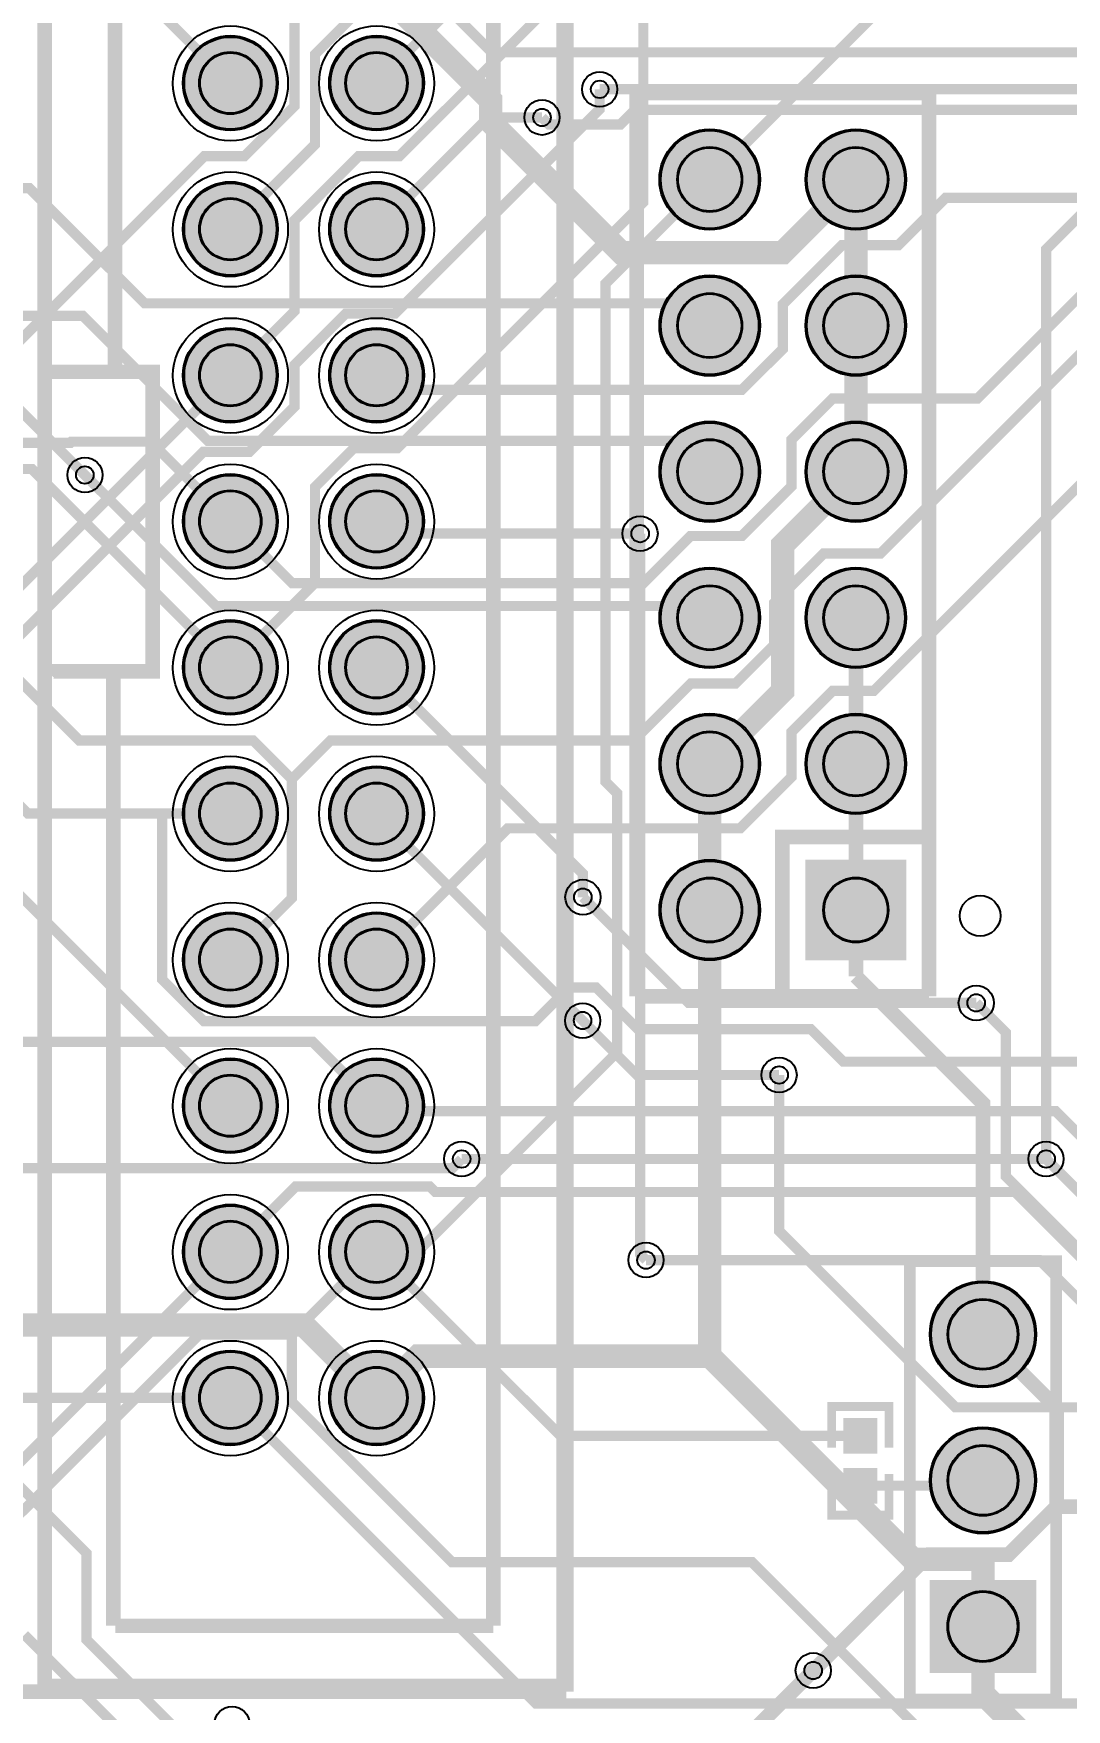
# Model space of a CAD drawing. Header units: millimetres. Extents: x 0 to 210, y -1 to 136.
# Drawn here: x 17.69 to 35.64, y 34.89 to 64.03 of the extents above; entities that cross this region are included whole.
import ezdxf

# ---------------------------------------------------------------- set-up
doc = ezdxf.new("R2010")
doc.units = ezdxf.units.MM
for name, color, linetype, true_color in [('BottomLayer', 7, 'Continuous', 0x0000ff), ('BottomSolderMaskLayer', 7, 'Continuous', 0xaa00ff), ('Hole', 7, 'Continuous', 0x222222), ('Multi-Layer', 7, 'Continuous', 0xc0c0c0), ('TopLayer', 7, 'Continuous', 0xff0000), ('TopPasteMaskLayer', 7, 'Continuous', 0x808080), ('TopSilkLayer', 7, 'Continuous', 0xffcc00), ('TopSolderMaskLayer', 7, 'Continuous', 0x800080)]:
    doc.layers.add(name, color=color, linetype=linetype, true_color=true_color)

msp = doc.modelspace()

# ---------------------------------------------------------------- hatches: boundary and pattern name
at = {"layer": 'BottomSolderMaskLayer'}
for points in [[(20.282, 63.17, 1), (21.933, 63.17, 1)], [(22.822, 63.17, 1), (24.473, 63.17, 1)], [(28.563, 61.493, 1), (30.314, 61.493, 1)], [(31.103, 61.493, 1), (32.854, 61.493, 1)], [(20.282, 60.63, 1), (21.933, 60.63, 1)], [(22.822, 60.63, 1), (24.473, 60.63, 1)], [(28.563, 58.953, 1), (30.314, 58.953, 1)], [(31.103, 58.953, 1), (32.854, 58.953, 1)], [(20.282, 58.09, 1), (21.933, 58.09, 1)], [(22.822, 58.09, 1), (24.473, 58.09, 1)], [(28.563, 56.413, 1), (30.314, 56.413, 1)], [(31.103, 56.413, 1), (32.854, 56.413, 1)], [(20.282, 55.55, 1), (21.933, 55.55, 1)], [(22.822, 55.55, 1), (24.473, 55.55, 1)], [(28.563, 53.873, 1), (30.314, 53.873, 1)], [(31.103, 53.873, 1), (32.854, 53.873, 1)], [(20.282, 53.01, 1), (21.933, 53.01, 1)], [(22.822, 53.01, 1), (24.473, 53.01, 1)], [(28.563, 51.333, 1), (30.314, 51.333, 1)], [(31.103, 51.333, 1), (32.854, 51.333, 1)], [(20.282, 50.47, 1), (21.933, 50.47, 1)], [(22.822, 50.47, 1), (24.473, 50.47, 1)], [(28.563, 48.793, 1), (30.314, 48.793, 1)], [(31.103, 47.918), (31.103, 49.669), (32.854, 49.669), (32.854, 47.918)], [(20.282, 47.93, 1), (21.933, 47.93, 1)], [(22.822, 47.93, 1), (24.473, 47.93, 1)], [(20.282, 45.39, 1), (21.933, 45.39, 1)], [(22.822, 45.39, 1), (24.473, 45.39, 1)], [(20.282, 42.85, 1), (21.933, 42.85, 1)], [(22.822, 42.85, 1), (24.473, 42.85, 1)], [(33.263, 41.416, 1), (35.113, 41.416, 1)], [(20.282, 40.31, 1), (21.933, 40.31, 1)], [(22.822, 40.31, 1), (24.473, 40.31, 1)], [(33.263, 38.876, 1), (35.113, 38.876, 1)], [(33.259, 35.527), (33.259, 37.146), (35.117, 37.146), (35.117, 35.527)]]:
    msp.add_hatch(color=256, dxfattribs=at).paths.add_polyline_path(points)
at = {"layer": 'Multi-Layer'}
for points in [[(20.308, 63.17, 1), (21.908, 63.17, 1)], [(22.848, 63.17, 1), (24.448, 63.17, 1)], [(28.589, 61.493, 1), (30.289, 61.493, 1)], [(31.129, 61.493, 1), (32.829, 61.493, 1)], [(20.308, 60.63, 1), (21.908, 60.63, 1)], [(22.848, 60.63, 1), (24.448, 60.63, 1)], [(28.589, 58.953, 1), (30.289, 58.953, 1)], [(31.129, 58.953, 1), (32.829, 58.953, 1)], [(20.308, 58.09, 1), (21.908, 58.09, 1)], [(22.848, 58.09, 1), (24.448, 58.09, 1)], [(28.589, 56.413, 1), (30.289, 56.413, 1)], [(31.129, 56.413, 1), (32.829, 56.413, 1)], [(20.308, 55.55, 1), (21.908, 55.55, 1)], [(22.848, 55.55, 1), (24.448, 55.55, 1)], [(28.589, 53.873, 1), (30.289, 53.873, 1)], [(31.129, 53.873, 1), (32.829, 53.873, 1)], [(20.308, 53.01, 1), (21.908, 53.01, 1)], [(22.848, 53.01, 1), (24.448, 53.01, 1)], [(28.589, 51.333, 1), (30.289, 51.333, 1)], [(31.129, 51.333, 1), (32.829, 51.333, 1)], [(20.308, 50.47, 1), (21.908, 50.47, 1)], [(22.848, 50.47, 1), (24.448, 50.47, 1)], [(28.589, 48.793, 1), (30.289, 48.793, 1)], [(31.129, 47.944), (31.129, 49.643), (32.829, 49.643), (32.829, 47.944)], [(20.308, 47.93, 1), (21.908, 47.93, 1)], [(22.848, 47.93, 1), (24.448, 47.93, 1)], [(20.308, 45.39, 1), (21.908, 45.39, 1)], [(22.848, 45.39, 1), (24.448, 45.39, 1)], [(20.308, 42.85, 1), (21.908, 42.85, 1)], [(22.848, 42.85, 1), (24.448, 42.85, 1)], [(33.288, 41.416, 1), (35.088, 41.416, 1)], [(20.308, 40.31, 1), (21.908, 40.31, 1)], [(22.848, 40.31, 1), (24.448, 40.31, 1)], [(33.288, 38.876, 1), (35.088, 38.876, 1)], [(33.288, 35.549), (33.288, 37.124), (35.088, 37.124), (35.088, 35.549)]]:
    msp.add_hatch(color=256, dxfattribs=at).paths.add_polyline_path(points)
at = {"layer": 'TopLayer'}
for points in [[(32.324, 39.367), (31.784, 39.367), (31.784, 39.932), (32.324, 39.932)], [(32.324, 39.067), (31.784, 39.067), (31.784, 38.501), (32.324, 38.501)]]:
    msp.add_hatch(color=256, dxfattribs=at).paths.add_polyline_path(points)
at = {"layer": 'TopPasteMaskLayer'}
for points in [[(32.284, 39.352), (31.824, 39.352), (31.784, 39.392), (31.784, 39.892), (31.824, 39.932), (32.284, 39.932), (32.324, 39.892), (32.324, 39.392)], [(32.284, 39.082), (31.824, 39.082), (31.784, 39.042), (31.784, 38.541), (31.824, 38.501), (32.284, 38.501), (32.324, 38.541), (32.324, 39.042)]]:
    msp.add_hatch(color=256, dxfattribs=at).paths.add_polyline_path(points)
at = {"layer": 'TopSolderMaskLayer'}
for points in [[(20.282, 63.17, 1), (21.933, 63.17, 1)], [(22.822, 63.17, 1), (24.473, 63.17, 1)], [(28.563, 61.493, 1), (30.314, 61.493, 1)], [(31.103, 61.493, 1), (32.854, 61.493, 1)], [(20.282, 60.63, 1), (21.933, 60.63, 1)], [(22.822, 60.63, 1), (24.473, 60.63, 1)], [(28.563, 58.953, 1), (30.314, 58.953, 1)], [(31.103, 58.953, 1), (32.854, 58.953, 1)], [(20.282, 58.09, 1), (21.933, 58.09, 1)], [(22.822, 58.09, 1), (24.473, 58.09, 1)], [(28.563, 56.413, 1), (30.314, 56.413, 1)], [(31.103, 56.413, 1), (32.854, 56.413, 1)], [(20.282, 55.55, 1), (21.933, 55.55, 1)], [(22.822, 55.55, 1), (24.473, 55.55, 1)], [(28.563, 53.873, 1), (30.314, 53.873, 1)], [(31.103, 53.873, 1), (32.854, 53.873, 1)], [(20.282, 53.01, 1), (21.933, 53.01, 1)], [(22.822, 53.01, 1), (24.473, 53.01, 1)], [(28.563, 51.333, 1), (30.314, 51.333, 1)], [(31.103, 51.333, 1), (32.854, 51.333, 1)], [(20.282, 50.47, 1), (21.933, 50.47, 1)], [(22.822, 50.47, 1), (24.473, 50.47, 1)], [(28.563, 48.793, 1), (30.314, 48.793, 1)], [(31.103, 47.918), (31.103, 49.669), (32.854, 49.669), (32.854, 47.918)], [(20.282, 47.93, 1), (21.933, 47.93, 1)], [(22.822, 47.93, 1), (24.473, 47.93, 1)], [(20.282, 45.39, 1), (21.933, 45.39, 1)], [(22.822, 45.39, 1), (24.473, 45.39, 1)], [(20.282, 42.85, 1), (21.933, 42.85, 1)], [(22.822, 42.85, 1), (24.473, 42.85, 1)], [(33.263, 41.416, 1), (35.113, 41.416, 1)], [(20.282, 40.31, 1), (21.933, 40.31, 1)], [(22.822, 40.31, 1), (24.473, 40.31, 1)], [(32.349, 39.34), (31.76, 39.34), (31.76, 39.959), (32.349, 39.959)], [(33.263, 38.876, 1), (35.113, 38.876, 1)], [(32.349, 39.093), (31.76, 39.093), (31.76, 38.474), (32.349, 38.474)], [(33.259, 35.527), (33.259, 37.146), (35.117, 37.146), (35.117, 35.527)]]:
    msp.add_hatch(color=256, dxfattribs=at).paths.add_polyline_path(points)

# ---------------------------------------------------------------- linework, layer by layer
at = {"layer": 'BottomLayer'}
for points, const_width in [([(17.306, 58.55), (20.656, 61.9), (21.353, 61.9), (22.221, 62.768), (22.221, 68.372), (23.17, 69.322), (26.02, 69.322), (30.346, 73.648), (30.346, 74.236), (31.176, 75.067)], 0.178), ([(21.108, 60.63), (22.578, 62.101), (22.578, 63.668), (23.35, 64.44), (23.915, 64.44), (25.678, 66.203), (25.678, 66.886), (31.38, 72.588), (32.158, 72.588)], 0.178), ([(23.648, 63.17), (26.248, 65.77), (26.248, 66.933), (31.309, 71.994), (31.629, 71.994)], 0.178), ([(21.108, 53.01), (22.579, 54.481), (22.579, 56.149), (23.25, 56.82), (24.007, 56.82), (28.285, 61.098), (28.285, 68.294), (30.568, 70.577), (36.547, 70.577)], 0.178), ([(21.108, 63.17), (20.023, 64.254), (20.023, 69.68)], 0.178), ([(39.878, 67.411), (35.356, 67.411), (29.439, 61.494)], 0.178), ([(42.418, 67.411), (35.285, 60.278), (35.285, 44.464)], 0.178), ([(27.128, 64.372), (27.128, 64.372), (26.518, 64.372), (24.046, 61.9), (23.339, 61.9), (22.221, 60.782), (22.221, 59.204), (21.108, 58.09)], 0.178), ([(8.124, 50.387), (14.268, 50.387), (20.637, 56.757), (21.435, 56.757), (22.221, 57.543), (22.221, 58.271), (23.11, 59.16), (23.969, 59.16), (27.526, 62.717), (27.526, 63.062)], 0.178), ([(23.648, 60.63), (25.59, 62.572), (26.524, 62.572)], 0.178), ([(29.439, 61.494), (27.629, 59.683), (27.629, 51.023), (27.83, 50.822), (27.83, 46.321), (24.359, 42.85), (23.648, 42.85)], 0.178), ([(31.979, 58.954), (31.979, 61.494)], 0.406), ([(18.579, 56.356), (16.733, 58.203), (16.733, 59.646), (16.902, 59.816)], 0.178), ([(31.979, 56.414), (31.979, 58.954)], 0.406), ([(11.089, 54.393), (17.426, 54.393), (21.108, 58.074), (21.108, 58.09)], 0.178), ([(14.556, 56.765), (12.643, 56.765), (7.43, 51.552), (7.43, 50.246), (8.041, 49.635), (16.863, 49.635), (21.108, 45.39)], 0.178), ([(31.979, 56.414), (30.709, 55.144), (30.709, 52.604), (29.439, 51.334)], 0.406), ([(28.229, 55.337), (28.229, 42.809), (28.332, 42.706)], 0.178), ([(31.979, 51.334), (31.979, 53.874)], 0.254), ([(27.234, 49.016), (27.234, 49.424), (23.648, 53.01)], 0.178), ([(29.439, 48.794), (29.439, 51.334)], 0.406), ([(31.979, 48.794), (31.979, 51.334)], 0.254), ([(27.229, 46.871), (23.648, 50.453), (23.648, 50.47)], 0.178), ([(29.439, 41.036), (29.439, 48.794)], 0.406), ([(31.979, 48.794), (31.979, 47.639)], 0.254), ([(25.127, 44.464), (24.968, 44.306), (13.683, 44.306), (9.836, 48.153), (7.261, 48.153), (6.752, 47.644)], 0.178), ([(34.188, 41.416), (34.188, 45.429), (31.979, 47.639)], 0.254), ([(39.397, 39.352), (34.584, 44.164), (34.584, 46.664), (34.07, 47.178)], 0.178), ([(30.645, 45.924), (30.645, 43.213), (33.711, 40.146), (37.228, 40.146), (37.39, 39.985)], 0.178), ([(13.519, 39.131), (13.829, 38.822), (17.079, 38.822), (21.108, 42.85)], 0.178), ([(22.176, 41.412), (23.614, 42.85), (23.648, 42.85)], 0.178), ([(12.268, 31.307), (12.268, 33.113), (20.567, 41.412), (22.176, 41.412)], 0.178), ([(34.772, 31.307), (34.772, 32.855), (30.173, 37.454), (24.961, 37.454), (22.176, 40.238), (22.176, 41.412)], 0.178), ([(29.439, 41.036), (24.374, 41.036), (23.648, 40.31)], 0.406), ([(34.188, 37.505), (32.97, 37.505), (29.439, 41.036)], 0.406), ([(34.188, 36.336), (34.188, 37.505)], 0.406), ([(34.188, 36.336), (34.188, 35.168)], 0.406), ([(21.939, 19.249), (22.64, 19.951), (22.64, 26.974), (31.237, 35.571)], 0.254), ([(37.312, 31.307), (37.312, 32.044), (34.188, 35.168)], 0.406)]:
    msp.add_lwpolyline(points, dxfattribs=dict(at, const_width=const_width))
at = {"layer": 'BottomSolderMaskLayer'}
for centre, radius in [((21.108, 63.17), 0.825), ((23.648, 63.17), 0.825), ((21.107, 63.17), 0.542), ((23.647, 63.17), 0.542), ((29.439, 61.493), 0.875), ((31.979, 61.493), 0.875), ((29.439, 61.494), 0.566), ((31.979, 61.494), 0.566), ((21.108, 60.63), 0.825), ((23.648, 60.63), 0.825), ((21.107, 60.63), 0.542), ((23.647, 60.63), 0.542), ((29.439, 58.953), 0.875), ((31.979, 58.953), 0.875), ((29.439, 58.954), 0.566), ((31.979, 58.954), 0.566), ((21.108, 58.09), 0.825), ((23.648, 58.09), 0.825), ((21.107, 58.09), 0.542), ((23.647, 58.09), 0.542), ((29.439, 56.413), 0.875), ((31.979, 56.413), 0.875), ((29.439, 56.414), 0.566), ((31.979, 56.414), 0.566), ((21.108, 55.55), 0.825), ((23.648, 55.55), 0.825), ((21.107, 55.55), 0.542), ((23.647, 55.55), 0.542), ((29.439, 53.873), 0.875), ((31.979, 53.873), 0.875), ((29.439, 53.874), 0.566), ((31.979, 53.874), 0.566), ((21.108, 53.01), 0.825), ((23.648, 53.01), 0.825), ((21.107, 53.01), 0.542), ((23.647, 53.01), 0.542), ((29.439, 51.333), 0.875), ((31.979, 51.333), 0.875), ((29.439, 51.334), 0.566), ((31.979, 51.334), 0.566), ((21.108, 50.47), 0.825), ((23.648, 50.47), 0.825), ((21.107, 50.47), 0.542), ((23.647, 50.47), 0.542), ((29.439, 48.793), 0.875), ((29.439, 48.793), 0.566), ((31.979, 48.793), 0.566), ((21.108, 47.93), 0.825), ((23.648, 47.93), 0.825), ((21.107, 47.93), 0.542), ((23.647, 47.93), 0.542), ((21.108, 45.39), 0.825), ((23.648, 45.39), 0.825), ((21.107, 45.39), 0.542), ((23.647, 45.39), 0.542), ((21.108, 42.85), 0.825), ((23.648, 42.85), 0.825), ((21.107, 42.85), 0.542), ((23.647, 42.85), 0.542), ((34.188, 41.416), 0.925), ((34.188, 41.416), 0.617), ((21.108, 40.31), 0.825), ((23.648, 40.31), 0.825), ((21.107, 40.31), 0.542), ((23.647, 40.31), 0.542), ((34.188, 38.876), 0.925), ((34.188, 38.876), 0.617), ((34.188, 36.336), 0.619)]:
    msp.add_circle(centre, radius, dxfattribs=at)
at = {"layer": 'Hole'}
for centre in [(27.526, 63.062), (26.524, 62.572), (18.579, 56.356), (28.229, 55.337), (27.234, 49.016), (34.07, 47.178), (27.229, 46.871), (30.645, 45.924), (25.127, 44.464), (35.285, 44.464), (28.332, 42.706), (31.237, 35.571)]:
    msp.add_circle(centre, 0.152, dxfattribs=at)
at = {"layer": 'Multi-Layer'}
for centre, radius in [((21.108, 63.17), 0.8), ((23.648, 63.17), 0.8), ((21.107, 63.17), 0.525), ((23.647, 63.17), 0.525), ((27.526, 63.062), 0.305), ((26.524, 62.572), 0.305), ((29.439, 61.493), 0.85), ((31.979, 61.493), 0.85), ((29.439, 61.494), 0.55), ((31.979, 61.494), 0.55), ((21.108, 60.63), 0.8), ((23.648, 60.63), 0.8), ((21.107, 60.63), 0.525), ((23.647, 60.63), 0.525), ((29.439, 58.953), 0.85), ((31.979, 58.953), 0.85), ((29.439, 58.954), 0.55), ((31.979, 58.954), 0.55), ((21.108, 58.09), 0.8), ((23.648, 58.09), 0.8), ((21.107, 58.09), 0.525), ((23.647, 58.09), 0.525), ((29.439, 56.413), 0.85), ((31.979, 56.413), 0.85), ((29.439, 56.414), 0.55), ((31.979, 56.414), 0.55), ((18.579, 56.356), 0.305), ((21.108, 55.55), 0.8), ((23.648, 55.55), 0.8), ((21.107, 55.55), 0.525), ((23.647, 55.55), 0.525), ((28.229, 55.337), 0.305), ((29.439, 53.873), 0.85), ((31.979, 53.873), 0.85), ((29.439, 53.874), 0.55), ((31.979, 53.874), 0.55), ((21.108, 53.01), 0.8), ((23.648, 53.01), 0.8), ((21.107, 53.01), 0.525), ((23.647, 53.01), 0.525), ((29.439, 51.333), 0.85), ((31.979, 51.333), 0.85), ((29.439, 51.334), 0.55), ((31.979, 51.334), 0.55), ((21.108, 50.47), 0.8), ((21.107, 50.47), 0.525), ((23.648, 50.47), 0.8), ((23.647, 50.47), 0.525), ((29.439, 48.793), 0.85), ((27.234, 49.016), 0.305), ((29.439, 48.793), 0.55), ((31.979, 48.793), 0.55), ((21.108, 47.93), 0.8), ((23.648, 47.93), 0.8), ((21.107, 47.93), 0.525), ((23.647, 47.93), 0.525), ((34.07, 47.178), 0.305), ((27.229, 46.871), 0.305), ((21.108, 45.39), 0.8), ((23.648, 45.39), 0.8), ((30.645, 45.924), 0.305), ((21.107, 45.39), 0.525), ((23.647, 45.39), 0.525), ((25.127, 44.464), 0.305), ((35.285, 44.464), 0.305), ((21.108, 42.85), 0.8), ((23.648, 42.85), 0.8), ((21.107, 42.85), 0.525), ((23.647, 42.85), 0.525), ((28.332, 42.706), 0.305), ((34.188, 41.416), 0.9), ((34.188, 41.416), 0.6), ((21.108, 40.31), 0.8), ((23.648, 40.31), 0.8), ((21.107, 40.31), 0.525), ((23.647, 40.31), 0.525), ((34.188, 38.876), 0.9), ((34.188, 38.876), 0.6), ((34.188, 36.336), 0.6), ((31.237, 35.571), 0.305), ((21.136, 34.639), 0.305)]:
    msp.add_circle(centre, radius, dxfattribs=at)
at = {"layer": 'TopLayer'}
for points, const_width in [([(26.524, 62.572), (26.646, 62.449), (27.884, 62.449), (28.138, 62.704), (44.585, 62.704), (48.766, 66.885), (48.766, 67.941), (49.504, 68.679), (63.493, 68.679), (64.877, 70.063)], 0.178), ([(21.108, 65.71), (22.378, 64.44), (24.063, 64.44), (25.633, 62.87), (25.633, 62.491), (27.9, 60.224), (30.709, 60.224), (31.979, 61.494)], 0.406), ([(23.648, 65.71), (25.652, 63.705), (40.015, 63.705)], 0.178), ([(44.215, 64.608), (42.668, 63.062), (27.526, 63.062)], 0.178), ([(22.176, 51.069), (22.847, 51.74), (28.119, 51.74), (29.109, 52.73), (29.885, 52.73), (30.557, 53.403), (30.557, 54.128), (31.421, 54.992), (32.408, 54.992), (37.732, 60.317), (42.828, 60.317), (44.414, 61.903), (44.702, 61.903)], 0.178), ([(29.439, 56.414), (28.903, 56.95), (20.716, 56.95), (18.543, 59.123), (13.863, 59.123), (11.644, 61.342)], 0.178), ([(29.439, 58.954), (29.052, 59.34), (19.617, 59.34), (17.616, 61.341), (12.946, 61.341), (12.944, 61.342)], 0.178), ([(23.648, 58.09), (23.903, 57.835), (29.996, 57.835), (30.709, 58.547), (30.709, 59.322), (31.737, 60.35), (32.716, 60.35), (33.541, 61.175), (42.876, 61.175)], 0.178), ([(21.108, 55.55), (22.184, 54.474), (28.284, 54.474), (29.105, 55.295), (29.996, 55.295), (30.86, 56.159), (30.86, 56.971), (31.573, 57.684), (34.091, 57.684), (36.677, 60.269)], 0.178), ([(23.648, 47.93), (25.931, 50.213), (29.968, 50.213), (30.86, 51.105), (30.86, 51.889), (31.575, 52.604), (32.291, 52.604), (36.321, 56.634), (36.321, 58.382), (37.67, 59.731), (42.075, 59.731)], 0.178), ([(9.315, 55.265), (9.573, 55.523), (10.385, 55.523), (11.778, 56.916), (18.327, 56.916), (18.347, 56.936), (19.721, 56.936), (21.108, 55.55)], 0.178), ([(11.932, 56.459), (11.933, 56.461), (17.657, 56.461), (21.108, 53.01)], 0.178), ([(18.579, 56.356), (20.857, 54.079), (29.234, 54.079), (29.439, 53.874)], 0.178), ([(28.229, 55.337), (23.861, 55.337), (23.648, 55.55)], 0.178), ([(19.921, 50.47), (17.587, 50.47), (14.731, 53.325), (13.131, 53.325), (12.706, 53.75)], 0.178), ([(22.176, 51.069), (21.505, 51.74), (18.483, 51.74), (16.54, 53.683), (13.573, 53.683), (13.506, 53.75)], 0.178), ([(21.108, 47.93), (22.176, 48.999), (22.176, 51.069)], 0.178), ([(75.111, 50.877), (61.91, 50.877), (57.189, 46.157), (31.76, 46.157), (31.195, 46.721), (28.19, 46.721), (27.467, 47.445), (26.992, 47.445), (26.406, 46.859), (20.649, 46.859), (19.921, 47.587), (19.921, 50.47)], 0.178), ([(21.108, 50.47), (19.921, 50.47)], 0.178), ([(8.702, 48.97), (8.702, 47.643), (9.844, 46.501), (22.537, 46.501), (23.648, 45.39)], 0.178), ([(34.07, 47.178), (29.072, 47.178), (27.234, 49.016)], 0.178), ([(30.645, 45.924), (28.176, 45.924), (27.229, 46.871)], 0.178), ([(65.053, 36.011), (64.964, 36.011), (58.914, 42.061), (57.106, 42.061), (56.998, 42.169), (38.578, 42.169), (35.452, 45.295), (23.743, 45.295), (23.648, 45.39)], 0.178), ([(35.285, 44.464), (25.127, 44.464)], 0.178), ([(58.641, 41.116), (57.545, 41.116), (56.85, 41.811), (37.938, 41.811), (35.285, 44.464)], 0.178), ([(21.108, 42.85), (22.244, 43.987), (24.572, 43.987), (24.668, 43.891), (34.744, 43.891), (37.449, 41.186), (56.353, 41.186)], 0.178), ([(23.648, 40.31), (22.378, 41.58), (14.597, 41.58), (13.252, 42.925)], 0.406), ([(23.648, 42.85), (26.848, 39.65), (32.054, 39.65)], 0.178), ([(28.332, 42.706), (35.17, 42.706), (37.317, 40.56), (58.181, 40.56), (58.427, 40.315), (58.635, 40.315)], 0.178), ([(35.47, 38.421), (35.47, 40.134), (34.188, 41.416)], 0.254), ([(21.108, 40.31), (16.922, 40.31), (16.172, 39.559), (16.172, 38.925), (16.081, 38.835)], 0.178), ([(59.172, 37.687), (40.007, 37.687), (37.318, 34.998), (26.419, 34.998), (21.108, 40.31)], 0.178), ([(21.125, 33.591), (18.607, 36.108), (18.607, 37.61), (16.821, 39.397)], 0.178), ([(32.054, 38.784), (34.096, 38.784), (34.188, 38.876)], 0.178), ([(35.47, 38.421), (34.633, 37.584), (33.25, 37.584), (31.237, 35.571)], 0.254), ([(35.47, 38.421), (60.123, 38.421), (62.967, 35.577), (63.737, 35.577)], 0.254), ([(33.67, 30.383), (33.541, 30.255), (23.467, 30.255), (17.529, 36.193)], 0.178)]:
    msp.add_lwpolyline(points, dxfattribs=dict(at, const_width=const_width))
at = {"layer": 'TopSilkLayer'}
for points, const_width in [([(-0.051, 75.885), (-0.051, 35.204), (26.949, 35.204)], 0.254), ([(17.882, 75.794), (17.882, 35.305)], 0.254), ([(26.899, 75.795), (26.899, 35.305)], 0.254), ([(26.949, 35.204), (26.949, 75.885)], 0.254), ([(19.101, 74.727), (19.101, 61.976), (19.101, 58.15)], 0.254), ([(25.679, 74.752), (25.679, 36.348)], 0.254), ([(28.169, 62.994), (33.249, 62.994)], 0.254), ([(28.169, 47.293), (28.169, 62.994)], 0.254), ([(33.249, 47.293), (33.249, 62.994)], 0.254), ([(19.73, 58.15), (19.755, 58.15), (19.755, 52.943), (17.977, 52.943), (17.952, 52.918)], 0.254), ([(19.755, 58.15), (17.977, 58.15)], 0.254), ([(19.075, 52.943), (19.075, 41.3), (19.075, 36.348)], 0.254), ([(30.702, 47.293), (30.702, 50.064), (33.249, 50.064)], 0.254), ([(28.169, 47.293), (33.249, 47.293)], 0.254), ([(32.918, 36.971), (32.918, 35.066), (35.458, 35.066), (35.458, 42.686), (32.918, 42.686)], 0.203), ([(32.918, 42.686), (32.918, 36.971)], 0.203), ([(32.553, 39.443), (32.553, 40.161), (31.556, 40.161), (31.556, 39.443)], 0.152), ([(32.553, 38.99), (32.553, 38.272), (31.556, 38.272), (31.556, 38.99)], 0.152), ([(25.679, 36.348), (19.109, 36.348)], 0.254), ([(26.899, 35.305), (17.899, 35.305)], 0.254)]:
    msp.add_lwpolyline(points, dxfattribs=dict(at, const_width=const_width))
for centre, radius in [((21.109, 63.165), 1), ((23.649, 63.165), 1), ((21.109, 60.625), 1), ((23.649, 60.625), 1), ((21.109, 58.085), 1), ((23.649, 58.085), 1), ((21.109, 55.545), 1), ((23.649, 55.545), 1), ((21.109, 53.005), 1), ((23.649, 53.005), 1), ((21.109, 50.465), 1), ((23.649, 50.465), 1), ((34.138, 48.692), 0.354), ((21.109, 47.925), 1), ((23.649, 47.925), 1), ((21.109, 45.385), 1), ((23.649, 45.385), 1), ((21.109, 42.845), 1), ((23.649, 42.845), 1), ((21.109, 40.305), 1), ((23.649, 40.305), 1)]:
    msp.add_circle(centre, radius, dxfattribs=at)
at = {"layer": 'TopSolderMaskLayer'}
for centre, radius in [((21.108, 63.17), 0.825), ((23.648, 63.17), 0.825), ((21.107, 63.17), 0.542), ((23.647, 63.17), 0.542), ((29.439, 61.493), 0.875), ((31.979, 61.493), 0.875), ((29.439, 61.494), 0.566), ((31.979, 61.494), 0.566), ((21.108, 60.63), 0.825), ((23.648, 60.63), 0.825), ((21.107, 60.63), 0.542), ((23.647, 60.63), 0.542), ((29.439, 58.953), 0.875), ((31.979, 58.953), 0.875), ((29.439, 58.954), 0.566), ((31.979, 58.954), 0.566), ((21.108, 58.09), 0.825), ((23.648, 58.09), 0.825), ((21.107, 58.09), 0.542), ((23.647, 58.09), 0.542), ((29.439, 56.413), 0.875), ((31.979, 56.413), 0.875), ((29.439, 56.414), 0.566), ((31.979, 56.414), 0.566), ((21.108, 55.55), 0.825), ((23.648, 55.55), 0.825), ((21.107, 55.55), 0.542), ((23.647, 55.55), 0.542), ((29.439, 53.873), 0.875), ((31.979, 53.873), 0.875), ((29.439, 53.874), 0.566), ((31.979, 53.874), 0.566), ((21.108, 53.01), 0.825), ((23.648, 53.01), 0.825), ((21.107, 53.01), 0.542), ((23.647, 53.01), 0.542), ((29.439, 51.333), 0.875), ((31.979, 51.333), 0.875), ((29.439, 51.334), 0.566), ((31.979, 51.334), 0.566), ((21.108, 50.47), 0.825), ((23.648, 50.47), 0.825), ((21.107, 50.47), 0.542), ((23.647, 50.47), 0.542), ((29.439, 48.793), 0.875), ((29.439, 48.793), 0.566), ((31.979, 48.793), 0.566), ((21.108, 47.93), 0.825), ((23.648, 47.93), 0.825), ((21.107, 47.93), 0.542), ((23.647, 47.93), 0.542), ((21.108, 45.39), 0.825), ((23.648, 45.39), 0.825), ((21.107, 45.39), 0.542), ((23.647, 45.39), 0.542), ((21.108, 42.85), 0.825), ((23.648, 42.85), 0.825), ((21.107, 42.85), 0.542), ((23.647, 42.85), 0.542), ((34.188, 41.416), 0.925), ((34.188, 41.416), 0.617), ((21.108, 40.31), 0.825), ((23.648, 40.31), 0.825), ((21.107, 40.31), 0.542), ((23.647, 40.31), 0.542), ((34.188, 38.876), 0.925), ((34.188, 38.876), 0.617), ((34.188, 36.336), 0.619)]:
    msp.add_circle(centre, radius, dxfattribs=at)

doc.saveas('drawing.dxf')
